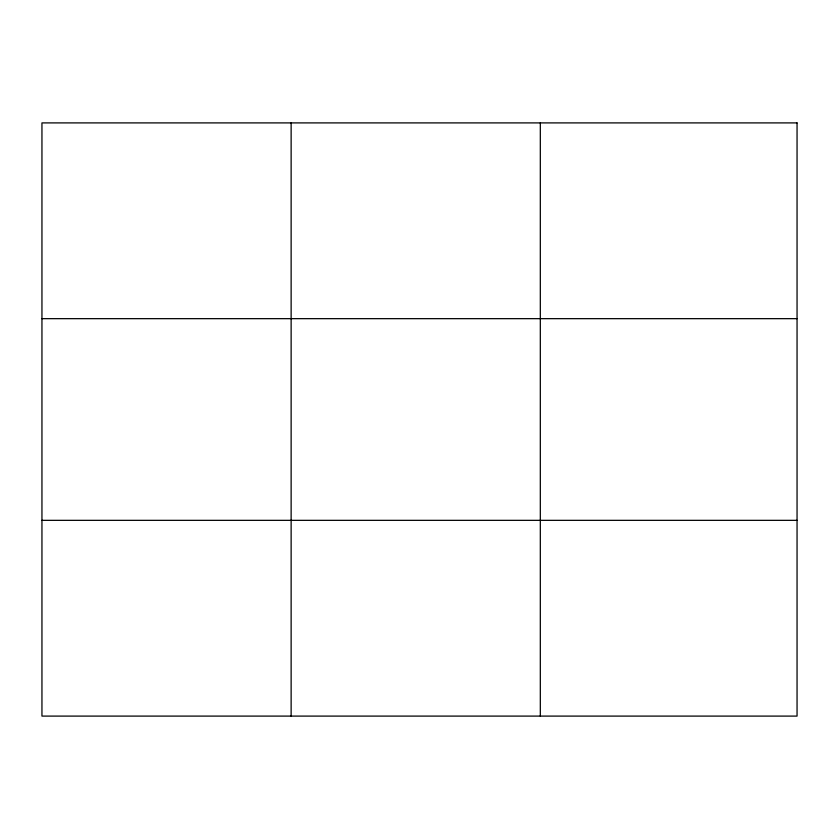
<?xml version="1.0" encoding="UTF-8"?>
<svg xmlns="http://www.w3.org/2000/svg" width="839" height="839" viewBox="0 0 839 839"><rect width="100%" height="100%" fill="white"/><g stroke="black" fill="none" stroke-linecap="round" stroke-linejoin="round"><path stroke-width="1.26" d="M291.133 716.097L291.133 122.903M540.316 716.097L540.316 122.903M41.95 318.663L797.05 318.663M41.95 520.337L797.05 520.337M797.05 122.903L797.05 716.097L41.95 716.097L41.95 122.903L797.05 122.903"/></g></svg>
